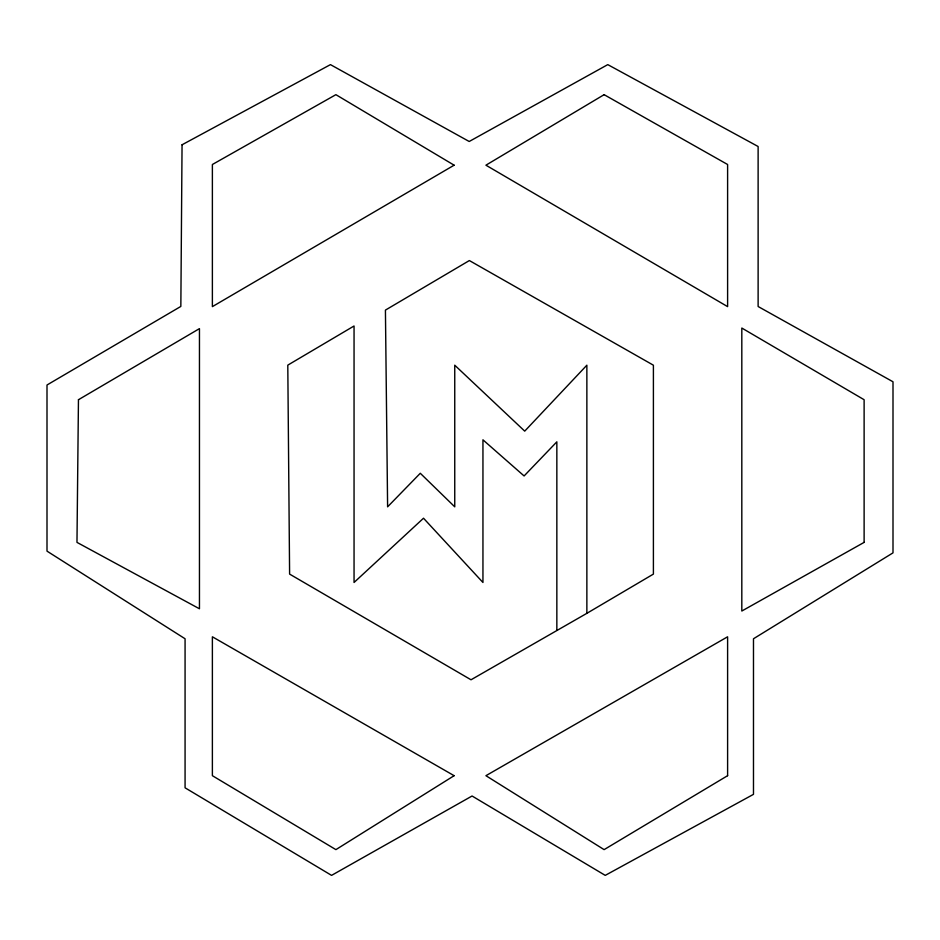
<?xml version="1.0" encoding="UTF-8"?>
<svg xmlns="http://www.w3.org/2000/svg" width="940" height="940" viewBox="0 0 940 940"><rect width="100%" height="100%" fill="white"/><g stroke="black" fill="none" stroke-linecap="round" stroke-linejoin="round"><path stroke-width="1.41" d="M586.865 613.327L653.406 574.093L653.406 365.202L469.365 260.556L385.423 310.106L387.609 506.825L420.286 473.267L454.748 506.825L454.748 365.202L524.72 431.143L586.865 365.202L586.865 613.327L471.022 679.784L289.602 574.093L287.793 365.143L354.051 325.992L354.051 582.471L423.517 518.222L482.949 582.471L482.949 439.826L524.097 475.957L556.844 441.835L556.844 630.246M182.054 144.784L180.844 306.428L47 385.001L47 551.134L185.074 638.765L185.074 787.814L331.562 875.375L472.068 796.004L605.243 875.375L753.481 794.347L753.481 638.765L893 552.861L893 381.781L758.122 306.511L758.122 146.511L607.78 64.625L469.201 141.494L330.445 64.625L182.054 144.784M78.455 399.723L76.974 542.38L199.456 608.779L199.456 328.624L78.455 399.723M454.126 775.688L335.897 849.631L212.381 775.688L212.381 636.791L454.126 775.688M727.607 775.688L604.115 849.631L485.921 775.688L727.607 636.791L727.607 775.688M604.115 94.67L485.921 165.193L727.607 306.628L727.607 164.5L604.115 94.67M454.126 165.193L212.381 306.628L212.381 164.5L335.897 94.67L454.126 165.193M864.119 542.38L741.813 611.035L741.813 328.037L864.119 399.723L864.119 542.38"/></g></svg>
